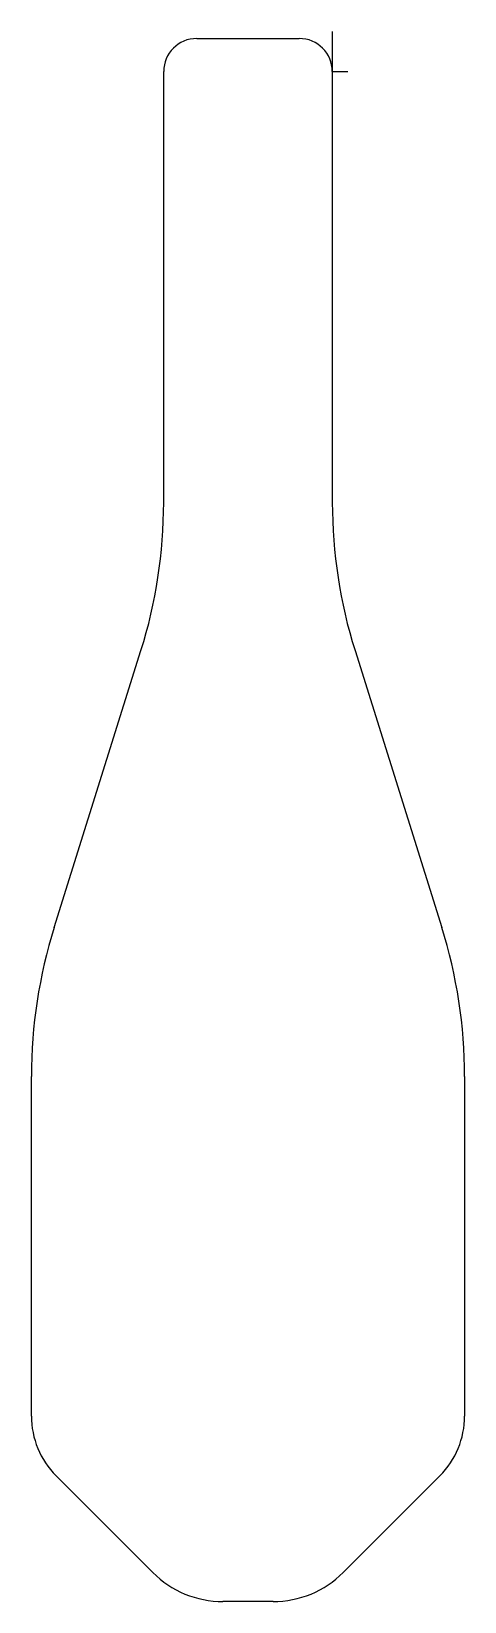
# Model space of a CAD drawing. Header units: metres. Extents: x 273 to 535, y 436 to 1385.
import ezdxf

# ---------------------------------------------------------------- set-up
doc = ezdxf.new("R2010")
doc.units = ezdxf.units.M

msp = doc.modelspace()

# ---------------------------------------------------------------- linework, layer by layer
at = {"layer": 'TOOL_0'}
for p, q in [((373.399, 1380.347), (435.399, 1380.347)), ((455.4, 1384.635), (455.4, 1360.347)), ((353.399, 1099.9), (353.399, 1360.347)), ((455.399, 1360.347), (464.8, 1360.347)), ((455.4, 1360.347), (455.4, 1099.902)), ((287.202, 843.095), (339.689, 1010.399)), ((469.11, 1010.399), (521.598, 843.094)), ((273.4, 547.658), (273.4, 752.992)), ((535.4, 752.993), (535.4, 547.658)), ((346.812, 453.121), (288.338, 511.595)), ((520.462, 511.595), (461.988, 453.121)), ((419.561, 435.547), (389.239, 435.547))]:
    msp.add_line(p, q, dxfattribs=at)
for centre, radius, start, end in [((373.399, 1360.347), 20, 90, 180), ((435.399, 1360.347), 20, 0, 90), ((54.399, 1099.902), 299, 342.581983, 359.999617), ((754.4, 1099.902), 299, 180, 197.418017), ((574.4, 752.992), 301, 162.581727, 180), ((234.4, 752.993), 301, 0, 17.41791), ((324.457, 547.681), 51.057, 180.02581, 224.973814), ((484.343, 547.682), 51.057, 315.025392, 359.973067), ((389.263, 495.605), 60.058, 225.022261, 269.977104), ((419.537, 495.606), 60.059, 270.022896, 314.977064)]:
    msp.add_arc(centre, radius, start, end, dxfattribs=at)

doc.saveas('drawing.dxf')
